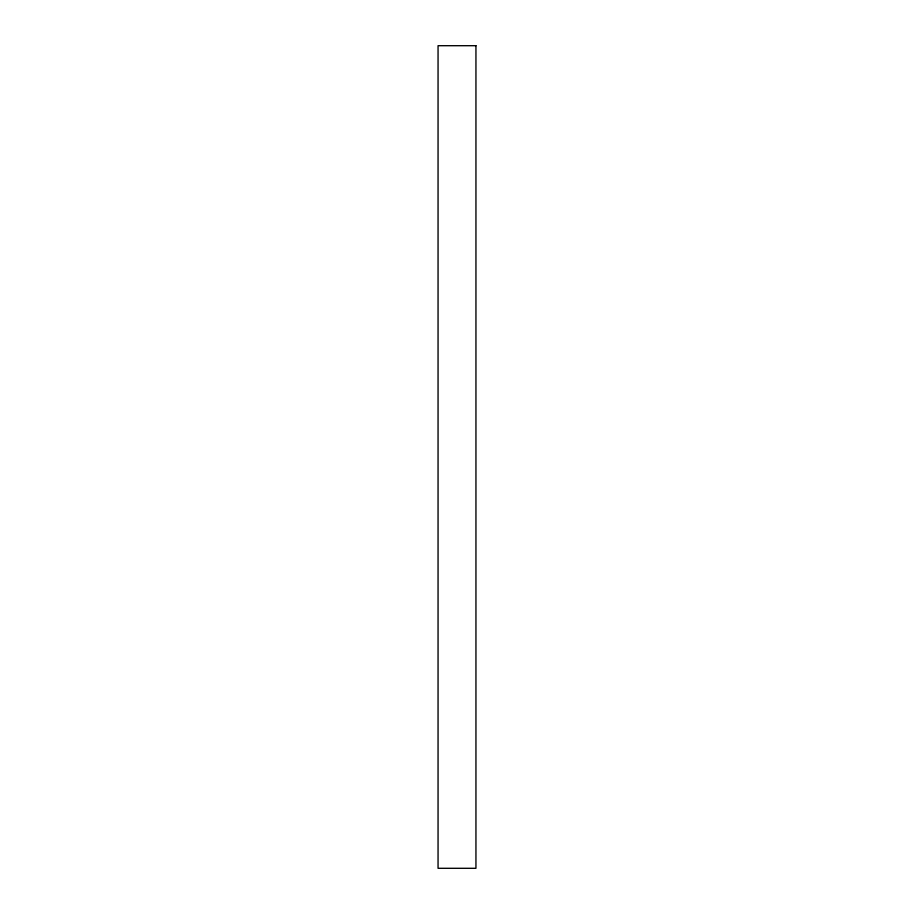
<?xml version="1.0" encoding="UTF-8"?>
<svg xmlns="http://www.w3.org/2000/svg" width="914" height="914" viewBox="0 0 914 914"><rect width="100%" height="100%" fill="white"/><g stroke="black" fill="none" stroke-linecap="round" stroke-linejoin="round"><path stroke-width="1.37" d="M475.943 45.7L438.057 45.7L438.057 868.3L475.943 868.3L475.943 45.7"/></g></svg>
